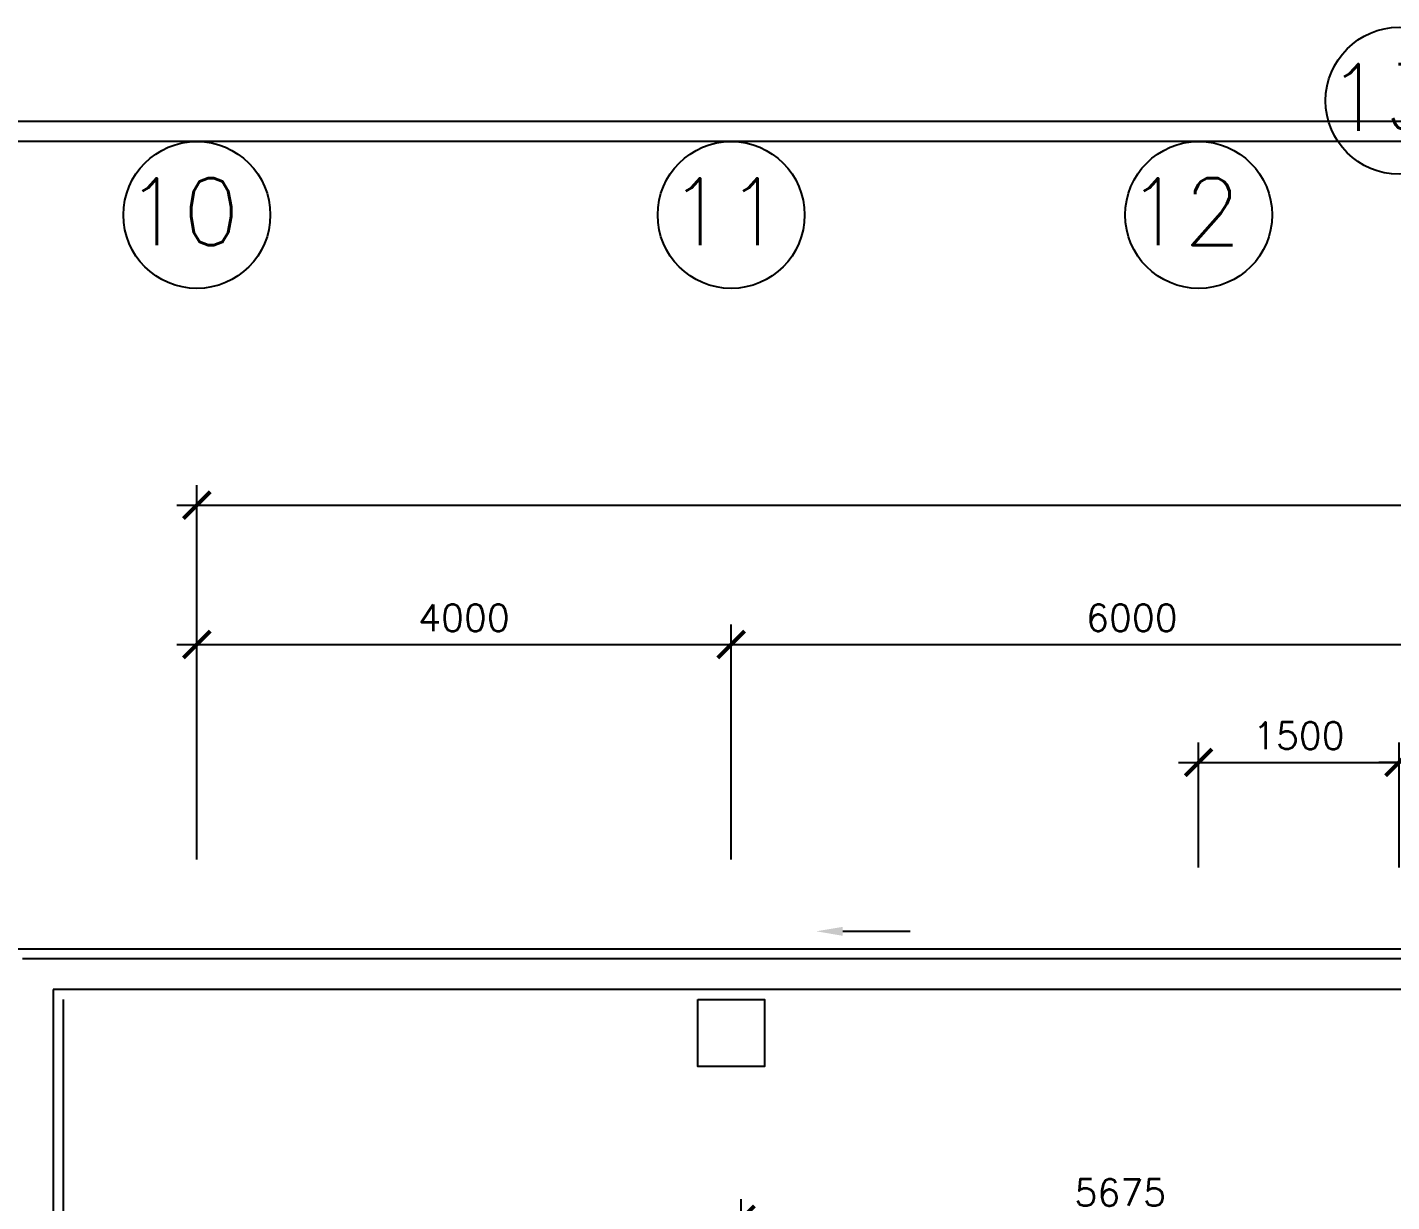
# Model space of a CAD drawing. Header units: feet. Extents: x 1407108 to 2957709, y -1501070 to -681589.
# Drawn here: x 1463948 to 1474162, y -766187 to -757394 of the extents above; entities that cross this region are included whole.
import ezdxf

# ---------------------------------------------------------------- set-up
doc = ezdxf.new("R2010")
doc.units = ezdxf.units.FT
doc.header["$LTSCALE"] = 13
doc.header["$MEASUREMENT"] = 0
doc.layers.get('0').update_dxf_attribs({"linetype": 'CONTINUOUS'})
for name, color, linetype in [('1-ROAD', 1, 'CONTINUOUS'), ('COL', 3, 'CONTINUOUS'), ('DIM', 7, 'CONTINUOUS'), ('DRAIN', 1, 'CONTINUOUS'), ('GRID-T', 7, 'CONTINUOUS'), ('WALL', 2, 'CONTINUOUS')]:
    doc.layers.add(name, color=color, linetype=linetype)
doc.styles.add('ROMANS', font='romans')
doc.styles.get("Standard").update_dxf_attribs({"font": 'ROMANS.SHX'})
doc.dimstyles.new('STANDARD$0', dxfattribs={"dimscale": 0, "dimtxt": 8, "dimasz": 6, "dimexe": 1, "dimexo": 1, "dimgap": 3, "dimtad": 1, "dimdec": 0, "dimlfac": -1, "dimrnd": 1, "dimzin": 0, "dimdsep": 46, "dimtxsty": 'Standard', "dimcen": 0, "dimclrd": 5, "dimclre": 250, "dimadec": 0, "dimazin": 0, "dimtfac": 1, "dimtdec": 4, "dimtofl": 0, "dimtmove": 0, "dimatfit": 3, "dimfxl": 1, "dimtolj": 1, "dimtzin": 0, "dimarcsym": 0})

# ---------------------------------------------------------------- blocks, each defined once
blk = doc.blocks.new('_ARCHTICK')
at = {"color": 0, "linetype": 'ByBlock', "const_width": 0.15}
blk.add_lwpolyline([(-0.5, -0.5), (0.5, 0.5)], dxfattribs=at)
blk = doc.blocks.new('*D88')
at = {"layer": 'DIM', "color": 7, "lineweight": -2, "transparency": 16777216}
for p, q in [((1465217, -763626), (1465217, -761865)), ((1469217, -763626), (1469217, -761865)), ((1465067, -762015), (1469367, -762015))]:
    blk.add_line(p, q, dxfattribs=at)
at = {"layer": 'DIM', "color": 7, "lineweight": -2, "transparency": 16777216, "xscale": 200, "yscale": 200, "zscale": 200, "rotation": 180}
blk.add_blockref('_ARCHTICK', (1465217, -762015), dxfattribs=at)
at = {"layer": 'DIM', "color": 7, "lineweight": -2, "transparency": 16777216, "xscale": 200, "yscale": 200, "zscale": 200}
blk.add_blockref('_ARCHTICK', (1469217, -762015), dxfattribs=at)
at = {"layer": 'DIM', "color": 7, "transparency": 16777216, "insert": (1467217, -761815), "char_height": 200, "attachment_point": 5, "style": 'ROMANS'}
blk.add_mtext('\\A1;4000', dxfattribs=at)
blk = doc.blocks.new('*D89')
at = {"layer": 'DIM', "color": 7, "lineweight": -2, "transparency": 16777216}
for p, q in [((1469217, -763626), (1469217, -761865)), ((1475217, -763626), (1475217, -761865)), ((1469067, -762015), (1475367, -762015))]:
    blk.add_line(p, q, dxfattribs=at)
at = {"layer": 'DIM', "color": 7, "lineweight": -2, "transparency": 16777216, "xscale": 200, "yscale": 200, "zscale": 200, "rotation": 180}
blk.add_blockref('_ARCHTICK', (1469217, -762015), dxfattribs=at)
at = {"layer": 'DIM', "color": 7, "lineweight": -2, "transparency": 16777216, "xscale": 200, "yscale": 200, "zscale": 200}
blk.add_blockref('_ARCHTICK', (1475217, -762015), dxfattribs=at)
at = {"layer": 'DIM', "color": 7, "transparency": 16777216, "insert": (1472217, -761815), "char_height": 200, "attachment_point": 5, "style": 'ROMANS'}
blk.add_mtext('\\A1;6000', dxfattribs=at)
blk = doc.blocks.new('*D103')
at = {"layer": 'DIM', "color": 7, "lineweight": -2, "transparency": 16777216}
for p, q in [((1465217, -763560), (1465217, -760822)), ((1540217, -763560), (1540217, -760822)), ((1465067, -760972), (1540367, -760972))]:
    blk.add_line(p, q, dxfattribs=at)
at = {"layer": 'DIM', "color": 7, "lineweight": -2, "transparency": 16777216, "xscale": 200, "yscale": 200, "zscale": 200, "rotation": 180}
blk.add_blockref('_ARCHTICK', (1465217, -760972), dxfattribs=at)
at = {"layer": 'DIM', "color": 7, "lineweight": -2, "transparency": 16777216, "xscale": 200, "yscale": 200, "zscale": 200}
blk.add_blockref('_ARCHTICK', (1540217, -760972), dxfattribs=at)
at = {"layer": 'DIM', "color": 7, "transparency": 16777216, "insert": (1502717, -760772), "char_height": 200, "attachment_point": 5, "style": 'ROMANS'}
blk.add_mtext('\\A1;75000', dxfattribs=at)
blk = doc.blocks.new('*D107')
at = {"layer": 'DIM', "color": 7, "lineweight": -2, "transparency": 16777216}
for p, q in [((1472717, -763684), (1472717, -762748)), ((1474217, -763684), (1474217, -762748)), ((1472567, -762898), (1474367, -762898))]:
    blk.add_line(p, q, dxfattribs=at)
at = {"layer": 'DIM', "color": 7, "lineweight": -2, "transparency": 16777216, "xscale": 200, "yscale": 200, "zscale": 200, "rotation": 180}
blk.add_blockref('_ARCHTICK', (1472717, -762898), dxfattribs=at)
at = {"layer": 'DIM', "color": 7, "lineweight": -2, "transparency": 16777216, "xscale": 200, "yscale": 200, "zscale": 200}
blk.add_blockref('_ARCHTICK', (1474217, -762898), dxfattribs=at)
at = {"layer": 'DIM', "color": 7, "transparency": 16777216, "insert": (1473467, -762698), "char_height": 200, "attachment_point": 5, "style": 'ROMANS'}
blk.add_mtext('\\A1;1500', dxfattribs=at)
blk = doc.blocks.new('*D235')
at = {"layer": 'DIM', "color": 7, "lineweight": -2, "transparency": 16777216}
for p, q in [((1474217, -763684), (1474217, -762748)), ((1475217, -763684), (1475217, -762748)), ((1475367, -762898), (1474067, -762898))]:
    blk.add_line(p, q, dxfattribs=at)
at = {"layer": 'DIM', "color": 7, "lineweight": -2, "transparency": 16777216, "xscale": 200, "yscale": 200, "zscale": 200}
for p, rotation in [((1474217, -762898), 179.9999999882607), ((1475217, -762898), 359.9999999882606)]:
    blk.add_blockref('_ARCHTICK', p, dxfattribs=dict(at, rotation=rotation))
at = {"layer": 'DIM', "color": 7, "transparency": 16777216, "insert": (1474717, -762698), "char_height": 200, "attachment_point": 5, "rotation": 360, "style": 'ROMANS'}
blk.add_mtext('\\A1;1000', dxfattribs=at)
blk = doc.blocks.new('*D690')
at = {"layer": 'WALL', "color": 7, "linetype": 'Continuous', "lineweight": -2, "transparency": 16777216}
for p, q in [((1469292, -766649), (1469292, -766169)), ((1474967, -766649), (1474967, -766169)), ((1469142, -766319), (1475117, -766319))]:
    blk.add_line(p, q, dxfattribs=at)
at = {"layer": 'WALL', "color": 7, "linetype": 'Continuous', "lineweight": -2, "transparency": 16777216, "xscale": 200, "yscale": 200, "zscale": 200, "rotation": 180}
blk.add_blockref('_ARCHTICK', (1469292, -766319), dxfattribs=at)
at = {"layer": 'WALL', "color": 7, "linetype": 'Continuous', "lineweight": -2, "transparency": 16777216, "xscale": 200, "yscale": 200, "zscale": 200}
blk.add_blockref('_ARCHTICK', (1474967, -766319), dxfattribs=at)
at = {"layer": 'WALL', "color": 7, "linetype": 'Continuous', "transparency": 16777216, "insert": (1472130, -766119), "char_height": 200, "attachment_point": 5, "style": 'ROMANS'}
blk.add_mtext('\\A1;5675', dxfattribs=at)

msp = doc.modelspace()

# ---------------------------------------------------------------- linework, layer by layer
at = {"layer": '1-ROAD', "color": 0}
for p, q in [((1474123.3, -758099.1), (1414667.2, -758099.1)), ((1474123.3, -758249.1), (1414667.2, -758249.1))]:
    msp.add_line(p, q, dxfattribs=at)
for radius in [20500, 20350]:
    msp.add_arc((1474123.2, -778599.1), radius, 59.93312, 90, dxfattribs=at)
at = {"layer": 'COL', "color": 0}
msp.add_lwpolyline([(1468967.2, -764674.1), (1469467.2, -764674.1), (1469467.2, -765174.1), (1468967.2, -765174.1)], close=True, dxfattribs=at)
at = {"layer": 'DRAIN', "color": 0}
for p, q in [((1463837.2, -764294.1), (1494967.2, -764294.1)), ((1494967.2, -764369.1), (1463912.2, -764369.1)), ((1464142.2, -764599.1), (1464142.2, -775129.1)), ((1494967.2, -764599.1), (1464142.2, -764599.1)), ((1464217.2, -764674.1), (1464217.2, -775204.1))]:
    msp.add_line(p, q, dxfattribs=at)
msp.add_lwpolyline([(1470053.1, -764162.7), (1470556.7, -764162.7)], dxfattribs=at)
msp.add_solid([(1470053.1, -764129.4), (1469853.1, -764162.7), (1470053.1, -764196.1)], dxfattribs=at)
at = {"layer": 'GRID-T', "color": 0}
for centre in [(1474217.3, -757944.1), (1465217.2, -758799.2), (1469217.2, -758799.2), (1472717.2, -758799.2)]:
    msp.add_circle(centre, 550, dxfattribs=at)

# ---------------------------------------------------------------- texts
at = {"layer": 'GRID-T', "color": 0, "style": 'ROMANS'}
for s, p in [('13', (1473677.1, -758169.9)), ('10', (1464681.1, -759025)), ('11', (1468749.4, -759025)), ('12', (1472177, -759025))]:
    msp.add_text(s, height=500, dxfattribs=at).set_placement(p)

# ---------------------------------------------------------------- dimensions: what is measured, and where the dimension line sits
at = {"layer": 'DIM', "color": 0}
for p1, p2, distance, picture, middle in [((1465217.2, -763710.3), (1540217.2, -763710.3), 2738.2, '*D103', (1502717.2, -760772.1)), ((1465217.2, -763776.1), (1469217.2, -763776.1), 1761, '*D88', (1467217.2, -761815.1)), ((1469217.2, -763776.1), (1475217.2, -763776.1), 1761, '*D89', (1472217.2, -761815.1)), ((1472717.2, -763834.1), (1474217.2, -763834.1), 936, '*D107', (1473467.2, -762698.1)), ((1475217.2, -763834.1), (1474217.2, -763834.1), -936, '*D235', (1474717.2, -762698.1))]:
    dim = msp.add_aligned_dim(p1=p1, p2=p2, distance=distance, dimstyle='STANDARD$0', override={"dimscale": 100, "dimtxt": 2, "dimasz": 2, "dimexe": 1.5, "dimexo": 1.5, "dimgap": 1, "dimtxsty": 'ROMANS', "dimblk": 'ARCHTICK', "dimdle": 1.5, "dimclrd": 7, "dimclre": 7, "dimclrt": 7, "dimtdec": 0, "dimtmove": 2}, dxfattribs=at)
    dim.commit()
    dim.dimension.update_dxf_attribs({"geometry": picture, "text_midpoint": middle})
at = {"layer": 'WALL', "color": 0, "linetype": 'Continuous'}
dim = msp.add_linear_dim(base=(1474967.2, -766319.3), p1=(1469292.2, -766799.1), p2=(1474967.2, -766799.1), dimstyle='STANDARD$0', override={"dimscale": 100, "dimtxt": 2, "dimasz": 2, "dimexe": 1.5, "dimexo": 1.5, "dimgap": 1, "dimtxsty": 'ROMANS', "dimblk": 'ARCHTICK', "dimdle": 1.5, "dimclrd": 7, "dimclre": 7, "dimclrt": 7, "dimtdec": 0, "dimtmove": 2}, dxfattribs=at)
dim.commit()
dim.dimension.update_dxf_attribs({"geometry": '*D690', "text_midpoint": (1472129.7, -766119.3)})

doc.saveas('drawing.dxf')
